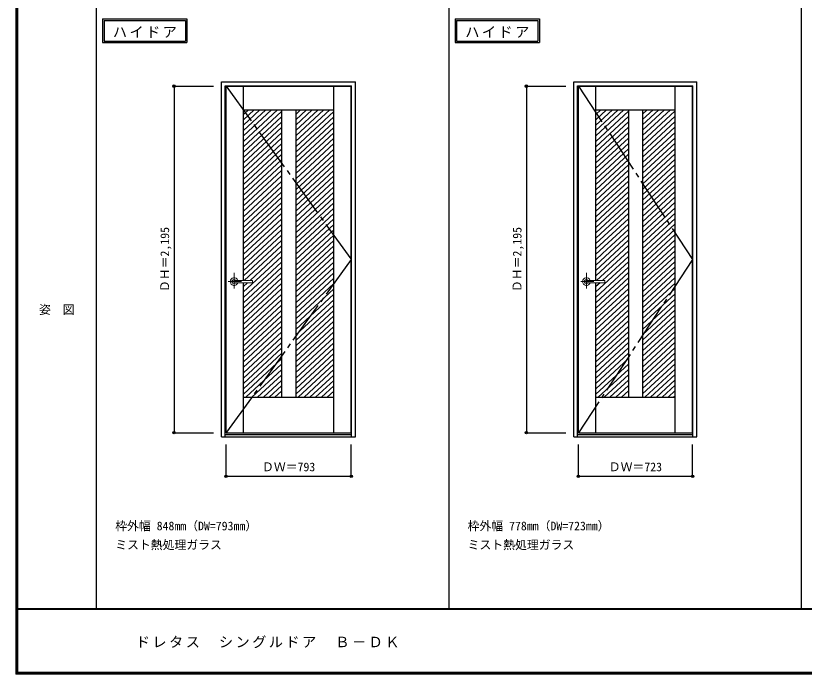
# Model space of a CAD drawing. Units: millimetres, scale not verified. Extents: x -6000 to 5700, y -4307 to 4175.
# Drawn here: x -6000 to -1007, y -4205 to -36 of the extents above; entities that cross this region are included whole.
import ezdxf
from ezdxf.enums import TextEntityAlignment as Align

# ---------------------------------------------------------------- set-up
doc = ezdxf.new("R2010")
doc.units = ezdxf.units.MM
doc.header["$LTSCALE"] = 30
doc.header["$PDMODE"] = 32
doc.header["$PDSIZE"] = 15
doc.linetypes.add('CHAIN1', pattern=[8, 5, -1, 1, -1])
doc.linetypes.add('CHAIN2', pattern=[12, 9, -1, 1, -1])
for name, color, linetype in [('0-2_扉', 7, 'Continuous'), ('0-4_枠', 3, 'Continuous'), ('0-7', 7, 'CHAIN2'), ('0-A_文字', 7, 'Continuous'), ('0-B_寸法', 7, 'Continuous'), ('0-C_ハッチ', 4, 'Continuous'), ('F-1_枠', 6, 'Continuous'), ('F-A_文字', 7, 'Continuous')]:
    doc.layers.add(name, color=color, linetype=linetype)
doc.layers.add('0-5_レバー', color=7, linetype='Continuous', lineweight=18)
doc.styles.add('ＭＳ ゴシック', font='')
doc.styles.get('ＭＳ ゴシック').set_extended_font_data('MS Gothic')

msp = doc.modelspace()

# ---------------------------------------------------------------- linework, layer by layer
at = {"layer": '0-2_扉'}
for p, q in [((-4668.4, -481.25), (-3875.4, -481.25)), ((-4668.4, -2676.25), (-4668.4, -481.25)), ((-4558.4, -1711.75), (-4558.4, -481.25)), ((-3985.4, -2676.25), (-3985.4, -481.25)), ((-3875.4, -2676.25), (-3875.4, -481.25)), ((-2436.8, -481.25), (-1713.8, -481.25)), ((-2436.8, -2676.25), (-2436.8, -481.25)), ((-2326.8, -1711.75), (-2326.8, -481.25)), ((-1823.8, -2676.25), (-1823.8, -481.25)), ((-1713.8, -2676.25), (-1713.8, -481.25)), ((-4558.4, -631.25), (-3985.4, -631.25)), ((-4316.9, -631.25), (-4316.9, -2451.25)), ((-4226.9, -631.25), (-4226.9, -2451.25)), ((-2326.8, -631.25), (-1823.8, -631.25)), ((-2120.3, -631.25), (-2120.3, -2451.25)), ((-2030.3, -631.25), (-2030.3, -2451.25)), ((-4558.4, -2676.25), (-4558.4, -1725.75)), ((-2326.8, -2676.25), (-2326.8, -1725.75)), ((-4558.4, -2451.25), (-3985.4, -2451.25)), ((-2326.8, -2451.25), (-1823.8, -2451.25)), ((-4668.4, -2676.25), (-3875.4, -2676.25)), ((-2436.8, -2676.25), (-1713.8, -2676.25))]:
    msp.add_line(p, q, dxfattribs=at)
at = {"layer": '0-4_枠'}
for p, q in [((-4697.4, -454.25), (-3849.4, -454.25)), ((-4697.4, -2701.25), (-4697.4, -454.25)), ((-4673.4, -478.25), (-3873.4, -478.25)), ((-4673.4, -2701.25), (-4673.4, -478.25)), ((-3873.4, -2701.25), (-3873.4, -478.25)), ((-3849.4, -2701.25), (-3849.4, -454.25)), ((-2465.8, -454.25), (-1687.8, -454.25)), ((-2465.8, -2701.25), (-2465.8, -454.25)), ((-2441.8, -478.25), (-1711.8, -478.25)), ((-2441.8, -2701.25), (-2441.8, -478.25)), ((-1711.8, -2701.25), (-1711.8, -478.25)), ((-1687.8, -2701.25), (-1687.8, -454.25)), ((-4673.4, -2686.25), (-3873.4, -2686.25)), ((-2441.8, -2686.25), (-1711.8, -2686.25)), ((-4697.4, -2701.25), (-3849.4, -2701.25)), ((-2465.8, -2701.25), (-1687.8, -2701.25))]:
    msp.add_line(p, q, dxfattribs=at)
at = {"layer": '0-5_レバー', "color": 4, "linetype": 'CHAIN1'}
for p, q in [((-4617.9, -1662.29), (-4617.9, -1762.14)), ((-2386.3, -1662.29), (-2386.3, -1762.14)), ((-4571.1, -1718.75), (-4654.12, -1718.75)), ((-2339.5, -1718.75), (-2422.52, -1718.75))]:
    msp.add_line(p, q, dxfattribs=at)
at = {"layer": '0-5_レバー'}
for p, q in [((-4500.9, -1718.75), (-4500.9, -1713.26)), ((-4500.9, -1718.75), (-4500.9, -1724.25)), ((-2269.3, -1718.75), (-2269.3, -1713.26)), ((-2269.3, -1718.75), (-2269.3, -1724.25))]:
    msp.add_line(p, q, dxfattribs=at)
for points in [[(-4607.94, -1711.76), (-4608.71, -1710.97), (-4610.68, -1709.6), (-4612.92, -1708.59), (-4615.36, -1707.96), (-4617.9, -1707.75), (-4620.44, -1707.96), (-4622.87, -1708.59), (-4625.12, -1709.6), (-4627.09, -1710.97), (-4628.71, -1712.64), (-4629.91, -1714.54), (-4630.65, -1716.6), (-4630.9, -1718.75), (-4630.65, -1720.9), (-4629.91, -1722.96), (-4628.71, -1724.86), (-4627.09, -1726.53), (-4625.12, -1727.9), (-4622.87, -1728.91), (-4620.44, -1729.54), (-4617.9, -1729.75), (-4615.36, -1729.54), (-4612.92, -1728.91), (-4610.68, -1727.9), (-4608.71, -1726.53), (-4607.94, -1725.74)], [(-4502.4, -1711.75), (-4512.13, -1711.75), (-4522.31, -1711.75), (-4531.91, -1711.75), (-4540.9, -1711.75), (-4549.31, -1711.75), (-4557.12, -1711.75), (-4563.94, -1711.75), (-4570.24, -1711.75), (-4576, -1711.75), (-4581.25, -1711.75), (-4586.04, -1711.75), (-4590.69, -1711.75), (-4594.9, -1711.75), (-4598.65, -1711.75), (-4600.65, -1711.75), (-4602.5, -1711.75), (-4604.51, -1711.76), (-4606.92, -1711.76), (-4608.41, -1711.76), (-4609.95, -1711.76), (-4611.47, -1711.76), (-4612.57, -1711.76), (-4613.03, -1711.76), (-4613.03, -1711.77)], [(-4612.88, -1725.74), (-4612.75, -1725.74), (-4612.31, -1725.75), (-4611.59, -1725.74), (-4610.57, -1725.74), (-4609.31, -1725.74), (-4607.96, -1725.74), (-4605.1, -1725.74), (-4602.12, -1725.75), (-4599.1, -1725.75), (-4596.06, -1725.75), (-4592.99, -1725.75), (-4589.91, -1725.75), (-4585.91, -1725.75), (-4581.5, -1725.75), (-4576.53, -1725.75), (-4571, -1725.75), (-4564.91, -1725.75), (-4558.26, -1725.75), (-4551.05, -1725.75), (-4542.46, -1725.75), (-4533.2, -1725.75), (-4523.26, -1725.75), (-4512.65, -1725.75), (-4502.4, -1725.75)], [(-4502.4, -1711.75), (-4511.48, -1711.75), (-4511.88, -1711.75)], [(-2376.34, -1711.76), (-2377.11, -1710.97), (-2379.08, -1709.6), (-2381.32, -1708.59), (-2383.76, -1707.96), (-2386.3, -1707.75), (-2388.84, -1707.96), (-2391.27, -1708.59), (-2393.52, -1709.6), (-2395.49, -1710.97), (-2397.11, -1712.64), (-2398.31, -1714.54), (-2399.05, -1716.6), (-2399.3, -1718.75), (-2399.05, -1720.9), (-2398.31, -1722.96), (-2397.11, -1724.86), (-2395.49, -1726.53), (-2393.52, -1727.9), (-2391.27, -1728.91), (-2388.84, -1729.54), (-2386.3, -1729.75), (-2383.76, -1729.54), (-2381.32, -1728.91), (-2379.08, -1727.9), (-2377.11, -1726.53), (-2376.34, -1725.74)], [(-2270.8, -1711.75), (-2280.53, -1711.75), (-2290.71, -1711.75), (-2300.31, -1711.75), (-2309.3, -1711.75), (-2317.71, -1711.75), (-2325.52, -1711.75), (-2332.34, -1711.75), (-2338.64, -1711.75), (-2344.4, -1711.75), (-2349.65, -1711.75), (-2354.44, -1711.75), (-2359.09, -1711.75), (-2363.3, -1711.75), (-2367.05, -1711.75), (-2369.05, -1711.75), (-2370.9, -1711.75), (-2372.91, -1711.76), (-2375.32, -1711.76), (-2376.81, -1711.76), (-2378.35, -1711.76), (-2379.87, -1711.76), (-2380.97, -1711.76), (-2381.43, -1711.76), (-2381.43, -1711.77)], [(-2381.28, -1725.74), (-2381.15, -1725.74), (-2380.71, -1725.74), (-2379.99, -1725.74), (-2378.97, -1725.74), (-2377.71, -1725.74), (-2376.36, -1725.74), (-2373.5, -1725.74), (-2370.52, -1725.75), (-2367.5, -1725.75), (-2364.46, -1725.75), (-2361.39, -1725.75), (-2358.31, -1725.75), (-2354.31, -1725.75), (-2349.9, -1725.75), (-2344.93, -1725.75), (-2339.4, -1725.75), (-2333.31, -1725.75), (-2326.66, -1725.75), (-2319.45, -1725.75), (-2310.86, -1725.75), (-2301.6, -1725.75), (-2291.66, -1725.75), (-2281.05, -1725.75), (-2270.8, -1725.75)], [(-2270.8, -1711.75), (-2279.88, -1711.75), (-2280.28, -1711.75)]]:
    msp.add_lwpolyline(points, dxfattribs=at)
for centre, radius, start, end in [((-4617.9, -1718.75), 24.55, 16.59952, 343.36736), ((-2386.3, -1718.75), 24.55, 16.59952, 343.36736), ((-4502.4, -1713.25), 1.5, 0.00847, 89.9163), ((-4502.4, -1713.25), 1.5, 360, 90.17419), ((-4502.4, -1724.25), 1.5, 270.16419, 0), ((-4502.4, -1724.25), 1.5, 269.91059, 359.99153), ((-2270.8, -1713.25), 1.5, 0.00847, 89.9163), ((-2270.8, -1713.25), 1.5, 360, 90.17419), ((-2270.8, -1724.25), 1.5, 270.16419, 0), ((-2270.8, -1724.25), 1.5, 269.91059, 359.99153)]:
    msp.add_arc(centre, radius, start, end, dxfattribs=at)
at = {"layer": '0-7'}
for p, q in [((-4668.4, -481.25), (-3875.4, -1578.75)), ((-2436.8, -481.25), (-1713.8, -1578.75)), ((-3875.4, -1578.75), (-4668.4, -2676.25)), ((-1713.8, -1578.75), (-2436.8, -2676.25))]:
    msp.add_line(p, q, dxfattribs=at)
at = {"layer": '0-A_文字'}
for p, q in [((-5450, -55.5), (-5450, -205.5)), ((-5440, -65.5), (-4925.67, -65.5)), ((-4925.67, -65.5), (-4925.67, -195.5)), ((-3218.4, -55.5), (-3218.4, -205.5)), ((-3208.4, -65.5), (-2694.07, -65.5)), ((-2694.07, -65.5), (-2694.07, -195.5)), ((-5450, -205.5), (-4915.67, -205.5)), ((-3218.4, -205.5), (-2684.07, -205.5))]:
    msp.add_line(p, q, dxfattribs=at)
for points in [[(-5450, -55.5), (-4915.67, -55.5), (-4915.67, -205.5)], [(-5440, -65.5), (-5440, -195.5), (-4925.67, -195.5)], [(-3218.4, -55.5), (-2684.07, -55.5), (-2684.07, -205.5)], [(-3208.4, -65.5), (-3208.4, -195.5), (-2694.07, -195.5)]]:
    msp.add_lwpolyline(points, dxfattribs=at)
at = {"layer": '0-B_寸法', "color": 4}
for p, q in [((-4997.4, -481.25), (-4747.4, -481.25)), ((-4997.4, -481.25), (-4997.4, -2676.25)), ((-2765.8, -481.25), (-2515.8, -481.25)), ((-2765.8, -481.25), (-2765.8, -2676.25)), ((-4997.4, -2676.25), (-4747.4, -2676.25)), ((-2765.8, -2676.25), (-2515.8, -2676.25)), ((-4668.4, -2951.25), (-4668.4, -2751.25)), ((-3875.4, -2951.25), (-3875.4, -2751.25)), ((-2436.8, -2951.25), (-2436.8, -2751.25)), ((-1713.8, -2951.25), (-1713.8, -2751.25)), ((-4668.4, -2951.25), (-3875.4, -2951.25)), ((-2436.8, -2951.25), (-1713.8, -2951.25))]:
    msp.add_line(p, q, dxfattribs=at)
at = {"layer": '0-B_寸法'}
for p in [(-4997.4, -481.25), (-2765.8, -481.25), (-4997.4, -2676.25), (-2765.8, -2676.25), (-4668.4, -2951.25), (-3875.4, -2951.25), (-2436.8, -2951.25), (-1713.8, -2951.25)]:
    msp.add_point(p, dxfattribs=at)
at = {"layer": '0-C_ハッチ'}
for p, q in [((-4490.26, -631.25), (-4558.4, -694.35)), ((-4453.46, -631.25), (-4558.4, -728.42)), ((-4416.66, -631.25), (-4558.4, -762.49)), ((-4379.87, -631.25), (-4558.4, -796.56)), ((-4527.05, -631.25), (-4558.4, -660.28)), ((-4343.07, -631.25), (-4558.4, -830.63)), ((-4316.9, -641.09), (-4558.4, -864.7)), ((-4195.88, -631.25), (-4226.9, -659.97)), ((-4159.08, -631.25), (-4226.9, -694.04)), ((-4122.29, -631.25), (-4226.9, -728.11)), ((-4085.49, -631.25), (-4226.9, -762.18)), ((-4048.69, -631.25), (-4226.9, -796.25)), ((-4011.9, -631.25), (-4226.9, -830.33)), ((-3985.4, -640.79), (-4226.9, -864.4)), ((-2258.66, -631.25), (-2326.8, -694.35)), ((-2221.86, -631.25), (-2326.8, -728.42)), ((-2185.06, -631.25), (-2326.8, -762.49)), ((-2148.27, -631.25), (-2326.8, -796.56)), ((-2295.45, -631.25), (-2326.8, -660.28)), ((-2120.3, -639.43), (-2326.8, -830.63)), ((-2001.08, -631.25), (-2030.3, -658.31)), ((-1964.28, -631.25), (-2030.3, -692.38)), ((-1927.48, -631.25), (-2030.3, -726.45)), ((-1890.69, -631.25), (-2030.3, -760.52)), ((-1853.89, -631.25), (-2030.3, -794.59)), ((-1823.8, -637.46), (-2030.3, -828.66)), ((-4316.9, -675.16), (-4558.4, -898.77)), ((-3985.4, -674.86), (-4226.9, -898.47)), ((-2120.3, -673.5), (-2326.8, -864.7)), ((-1823.8, -671.53), (-2030.3, -862.73)), ((-4316.9, -709.23), (-4558.4, -932.84)), ((-4316.9, -743.3), (-4558.4, -966.92)), ((-3985.4, -708.93), (-4226.9, -932.54)), ((-3985.4, -743), (-4226.9, -966.61)), ((-2120.3, -707.57), (-2326.8, -898.77)), ((-2120.3, -741.64), (-2326.8, -932.84)), ((-1823.8, -705.6), (-2030.3, -896.8)), ((-1823.8, -739.67), (-2030.3, -930.88)), ((-4316.9, -777.38), (-4558.4, -1000.99)), ((-3985.4, -777.07), (-4226.9, -1000.68)), ((-2120.3, -775.71), (-2326.8, -966.92)), ((-1823.8, -773.74), (-2030.3, -964.95)), ((-4316.9, -811.45), (-4558.4, -1035.06)), ((-4316.9, -845.52), (-4558.4, -1069.13)), ((-3985.4, -811.14), (-4226.9, -1034.75)), ((-3985.4, -845.21), (-4226.9, -1068.82)), ((-2120.3, -809.78), (-2326.8, -1000.99)), ((-2120.3, -843.85), (-2326.8, -1035.06)), ((-1823.8, -807.81), (-2030.3, -999.02)), ((-1823.8, -841.88), (-2030.3, -1033.09)), ((-4316.9, -879.59), (-4558.4, -1103.2)), ((-3985.4, -879.28), (-4226.9, -1102.89)), ((-2120.3, -877.92), (-2326.8, -1069.13)), ((-1823.8, -875.96), (-2030.3, -1067.16)), ((-4316.9, -913.66), (-4558.4, -1137.27)), ((-4316.9, -947.73), (-4558.4, -1171.34)), ((-3985.4, -913.35), (-4226.9, -1136.97)), ((-3985.4, -947.43), (-4226.9, -1171.04)), ((-2120.3, -912), (-2326.8, -1103.2)), ((-2120.3, -946.07), (-2326.8, -1137.27)), ((-1823.8, -910.03), (-2030.3, -1101.23)), ((-1823.8, -944.1), (-2030.3, -1135.3)), ((-4316.9, -981.8), (-4558.4, -1205.41)), ((-3985.4, -981.5), (-4226.9, -1205.11)), ((-2120.3, -980.14), (-2326.8, -1171.34)), ((-1823.8, -978.17), (-2030.3, -1169.37)), ((-4316.9, -1015.87), (-4558.4, -1239.48)), ((-3985.4, -1015.57), (-4226.9, -1239.18)), ((-2120.3, -1014.21), (-2326.8, -1205.41)), ((-2120.3, -1048.28), (-2326.8, -1239.48)), ((-1823.8, -1012.24), (-2030.3, -1203.44)), ((-1823.8, -1046.31), (-2030.3, -1237.51)), ((-4316.9, -1049.94), (-4558.4, -1273.55)), ((-4316.9, -1084.01), (-4558.4, -1307.63)), ((-3985.4, -1049.64), (-4226.9, -1273.25)), ((-3985.4, -1083.71), (-4226.9, -1307.32)), ((-2120.3, -1082.35), (-2326.8, -1273.55)), ((-1823.8, -1080.38), (-2030.3, -1271.59)), ((-4316.9, -1118.09), (-4558.4, -1341.7)), ((-3985.4, -1117.78), (-4226.9, -1341.39)), ((-2120.3, -1116.42), (-2326.8, -1307.63)), ((-1823.8, -1114.45), (-2030.3, -1305.66)), ((-4316.9, -1152.16), (-4558.4, -1375.77)), ((-4316.9, -1186.23), (-4558.4, -1409.84)), ((-3985.4, -1151.85), (-4226.9, -1375.46)), ((-3985.4, -1185.92), (-4226.9, -1409.53)), ((-2120.3, -1150.49), (-2326.8, -1341.7)), ((-2120.3, -1184.56), (-2326.8, -1375.77)), ((-1823.8, -1148.52), (-2030.3, -1339.73)), ((-1823.8, -1182.6), (-2030.3, -1373.8)), ((-4316.9, -1220.3), (-4558.4, -1443.91)), ((-3985.4, -1219.99), (-4226.9, -1443.6)), ((-2120.3, -1218.64), (-2326.8, -1409.84)), ((-1823.8, -1216.67), (-2030.3, -1407.87)), ((-4316.9, -1254.37), (-4558.4, -1477.98)), ((-4316.9, -1288.44), (-4558.4, -1512.05)), ((-3985.4, -1254.06), (-4226.9, -1477.68)), ((-3985.4, -1288.14), (-4226.9, -1511.75)), ((-2120.3, -1252.71), (-2326.8, -1443.91)), ((-2120.3, -1286.78), (-2326.8, -1477.98)), ((-1823.8, -1250.74), (-2030.3, -1441.94)), ((-1823.8, -1284.81), (-2030.3, -1476.01)), ((-4316.9, -1322.51), (-4558.4, -1546.12)), ((-3985.4, -1322.21), (-4226.9, -1545.82)), ((-2120.3, -1320.85), (-2326.8, -1512.05)), ((-1823.8, -1318.88), (-2030.3, -1510.08)), ((-4316.9, -1390.65), (-4558.4, -1614.27)), ((-4316.9, -1356.58), (-4515.8, -1540.75)), ((-3985.4, -1356.28), (-4226.9, -1579.89)), ((-3985.4, -1390.35), (-4226.9, -1613.96)), ((-2120.3, -1354.92), (-2326.8, -1546.12)), ((-2120.3, -1388.99), (-2284.2, -1540.75)), ((-1823.8, -1352.95), (-2030.3, -1544.15)), ((-1823.8, -1387.02), (-2030.3, -1578.23)), ((-4316.9, -1424.73), (-4558.4, -1648.34)), ((-3985.4, -1424.42), (-4226.9, -1648.03)), ((-2120.3, -1423.06), (-2326.8, -1614.27)), ((-1823.8, -1421.09), (-2030.3, -1612.3)), ((-4316.9, -1458.8), (-4558.4, -1682.41)), ((-4316.9, -1492.87), (-4553.3, -1711.75)), ((-3985.4, -1458.49), (-4226.9, -1682.1)), ((-3985.4, -1492.56), (-4226.9, -1716.17)), ((-2120.3, -1457.13), (-2326.8, -1648.34)), ((-2120.3, -1491.2), (-2326.8, -1682.41)), ((-1823.8, -1455.16), (-2030.3, -1646.37)), ((-1823.8, -1489.23), (-2030.3, -1680.44)), ((-4515.8, -1540.75), (-4558.4, -1580.19)), ((-4316.9, -1526.94), (-4516.5, -1711.75)), ((-3985.4, -1526.63), (-4226.9, -1750.24)), ((-2284.2, -1540.75), (-2326.8, -1580.19)), ((-2120.3, -1525.27), (-2321.7, -1711.75)), ((-1823.8, -1523.31), (-2030.3, -1714.51)), ((-4316.9, -1561.01), (-4558.4, -1784.62)), ((-4316.9, -1595.08), (-4558.4, -1818.69)), ((-3985.4, -1560.7), (-4226.9, -1784.32)), ((-3985.4, -1594.78), (-4226.9, -1818.39)), ((-2120.3, -1593.42), (-2326.8, -1784.62)), ((-2120.3, -1559.35), (-2284.9, -1711.75)), ((-1823.8, -1557.38), (-2030.3, -1748.58)), ((-1823.8, -1591.45), (-2030.3, -1782.65)), ((-4316.9, -1629.15), (-4558.4, -1852.76)), ((-3985.4, -1628.85), (-4226.9, -1852.46)), ((-2120.3, -1627.49), (-2326.8, -1818.69)), ((-1823.8, -1625.52), (-2030.3, -1816.72)), ((-4316.9, -1663.22), (-4558.4, -1886.83)), ((-4316.9, -1697.29), (-4558.4, -1920.9)), ((-3985.4, -1662.92), (-4226.9, -1886.53)), ((-3985.4, -1696.99), (-4226.9, -1920.6)), ((-2120.3, -1661.56), (-2326.8, -1852.76)), ((-2120.3, -1695.63), (-2326.8, -1886.83)), ((-1823.8, -1659.59), (-2030.3, -1850.79)), ((-1823.8, -1693.66), (-2030.3, -1884.87)), ((-4531.62, -1725.75), (-4558.4, -1750.55)), ((-4316.9, -1731.36), (-4558.4, -1954.98)), ((-3985.4, -1731.06), (-4226.9, -1954.67)), ((-2300.02, -1725.75), (-2326.8, -1750.55)), ((-2120.3, -1729.7), (-2326.8, -1920.9)), ((-1823.8, -1727.73), (-2030.3, -1918.94)), ((-4316.9, -1765.44), (-4558.4, -1989.05)), ((-3985.4, -1765.13), (-4226.9, -1988.74)), ((-2120.3, -1763.77), (-2326.8, -1954.98)), ((-1823.8, -1761.8), (-2030.3, -1953.01)), ((-1823.8, -1795.87), (-2030.3, -1987.08)), ((-4316.9, -1799.51), (-4558.4, -2023.12)), ((-4316.9, -1833.58), (-4558.4, -2057.19)), ((-3985.4, -1799.2), (-4226.9, -2022.81)), ((-3985.4, -1833.27), (-4226.9, -2056.88)), ((-2120.3, -1797.84), (-2326.8, -1989.05)), ((-2120.3, -1831.91), (-2326.8, -2023.12)), ((-1823.8, -1829.95), (-2030.3, -2021.15)), ((-4316.9, -1867.65), (-4558.4, -2091.26)), ((-3985.4, -1867.34), (-4226.9, -2090.96)), ((-2120.3, -1865.99), (-2326.8, -2057.19)), ((-1823.8, -1864.02), (-2030.3, -2055.22)), ((-4316.9, -1901.72), (-4558.4, -2125.33)), ((-4316.9, -1935.79), (-4558.4, -2159.4)), ((-3985.4, -1901.41), (-4226.9, -2125.03)), ((-3985.4, -1935.49), (-4226.9, -2159.1)), ((-2120.3, -1900.06), (-2326.8, -2091.26)), ((-2120.3, -1934.13), (-2326.8, -2125.33)), ((-1823.8, -1898.09), (-2030.3, -2089.29)), ((-1823.8, -1932.16), (-2030.3, -2123.36)), ((-4316.9, -1969.86), (-4558.4, -2193.47)), ((-3985.4, -1969.56), (-4226.9, -2193.17)), ((-2120.3, -1968.2), (-2326.8, -2159.4)), ((-1823.8, -1966.23), (-2030.3, -2157.43)), ((-4316.9, -2003.93), (-4558.4, -2227.54)), ((-4316.9, -2038), (-4558.4, -2261.62)), ((-3985.4, -2003.63), (-4226.9, -2227.24)), ((-3985.4, -2037.7), (-4226.9, -2261.31)), ((-2120.3, -2002.27), (-2326.8, -2193.47)), ((-2120.3, -2036.34), (-2326.8, -2227.54)), ((-1823.8, -2000.3), (-2030.3, -2191.5)), ((-1823.8, -2034.37), (-2030.3, -2225.58)), ((-4316.9, -2072.08), (-4558.4, -2295.69)), ((-3985.4, -2071.77), (-4226.9, -2295.38)), ((-2120.3, -2070.41), (-2326.8, -2261.62)), ((-1823.8, -2068.44), (-2030.3, -2259.65)), ((-4316.9, -2106.15), (-4558.4, -2329.76)), ((-4316.9, -2140.22), (-4558.4, -2363.83)), ((-3985.4, -2105.84), (-4226.9, -2329.45)), ((-3985.4, -2139.91), (-4226.9, -2363.52)), ((-2120.3, -2104.48), (-2326.8, -2295.69)), ((-2120.3, -2138.55), (-2326.8, -2329.76)), ((-1823.8, -2102.51), (-2030.3, -2293.72)), ((-1823.8, -2136.58), (-2030.3, -2327.79)), ((-4316.9, -2174.29), (-4558.4, -2397.9)), ((-3985.4, -2173.98), (-4226.9, -2397.59)), ((-2120.3, -2172.62), (-2326.8, -2363.83)), ((-1823.8, -2170.66), (-2030.3, -2361.86)), ((-4316.9, -2208.36), (-4558.4, -2431.97)), ((-4316.9, -2242.43), (-4542.43, -2451.25)), ((-3985.4, -2208.05), (-4226.9, -2431.67)), ((-3985.4, -2242.13), (-4211.25, -2451.25)), ((-2120.3, -2206.7), (-2326.8, -2397.9)), ((-2120.3, -2240.77), (-2326.8, -2431.97)), ((-1823.8, -2204.73), (-2030.3, -2395.93)), ((-1823.8, -2238.8), (-2030.3, -2430)), ((-4316.9, -2276.5), (-4505.63, -2451.25)), ((-3985.4, -2276.2), (-4174.46, -2451.25)), ((-2120.3, -2274.84), (-2310.82, -2451.25)), ((-1823.8, -2272.87), (-2016.45, -2451.25)), ((-4316.9, -2310.57), (-4468.83, -2451.25)), ((-4316.9, -2344.64), (-4432.03, -2451.25)), ((-3985.4, -2310.27), (-4137.66, -2451.25)), ((-3985.4, -2344.34), (-4100.86, -2451.25)), ((-2120.3, -2308.91), (-2274.03, -2451.25)), ((-2120.3, -2342.98), (-2237.23, -2451.25)), ((-1823.8, -2306.94), (-1979.65, -2451.25)), ((-1823.8, -2341.01), (-1942.86, -2451.25)), ((-4316.9, -2378.71), (-4395.24, -2451.25)), ((-3985.4, -2378.41), (-4064.07, -2451.25)), ((-2120.3, -2377.05), (-2200.43, -2451.25)), ((-1823.8, -2375.08), (-1906.06, -2451.25)), ((-4316.9, -2412.79), (-4358.44, -2451.25)), ((-3985.4, -2412.48), (-4027.27, -2451.25)), ((-2120.3, -2411.12), (-2163.64, -2451.25)), ((-1823.8, -2409.15), (-1869.26, -2451.25)), ((-1823.8, -2443.22), (-1832.47, -2451.25))]:
    msp.add_line(p, q, dxfattribs=at)
at = {"layer": 'F-1_枠'}
for p, q in [((-6000, 4175), (-6000, -4205)), ((-5995, 4175), (-5995, -4205)), ((-5990, 4175), (-5990, -4205)), ((-5490, 4175), (-5490, -3790)), ((-3258.4, 4175), (-3258.4, -3790)), ((-1026.8, 4175), (-1026.8, -3790)), ((5700, -3790), (-6000, -3790)), ((5700, -3795), (-6000, -3795)), ((5700, -4195), (-6000, -4195)), ((5700, -4200), (-6000, -4200)), ((5700, -4205), (-6000, -4205))]:
    msp.add_line(p, q, dxfattribs=at)

# ---------------------------------------------------------------- texts
at = {"layer": '0-A_文字', "style": 'ＭＳ ゴシック'}
for s, p in [('枠外幅 848mm（DW=793mm）', (-5370, -3310)), ('枠外幅 778mm（DW=723mm）', (-3138.4, -3310)), ('ミスト熱処理ガラス', (-5370, -3430)), ('ミスト熱処理ガラス', (-3138.4, -3430))]:
    msp.add_text(s, height=54.99, dxfattribs=at).set_placement(p, align=Align.BOTTOM_LEFT)
at = {"layer": '0-A_文字', "char_height": 65.98, "attachment_point": 7, "style": 'ＭＳ ゴシック'}
for insert in [(-5385.34, -175.5), (-3153.74, -175.5)]:
    msp.add_mtext('\\T1.17;ハイドア', dxfattribs=dict(at, insert=insert))
at = {"layer": '0-B_寸法', "style": 'ＭＳ ゴシック'}
for p in [(-5012.4, -1785), (-2780.8, -1785)]:
    msp.add_text('ＤＨ＝2,195', height=54.99, rotation=90, dxfattribs=at).set_placement(p, align=Align.BOTTOM_LEFT)
for s, p in [('ＤＷ＝793', (-4440.65, -2936.25)), ('ＤＷ＝723', (-2244.55, -2936.25))]:
    msp.add_text(s, height=54.99, dxfattribs=at).set_placement(p, align=Align.BOTTOM_LEFT)
at = {"layer": 'F-A_文字', "style": 'ＭＳ ゴシック'}
msp.add_text('姿\u3000図', height=54.99, dxfattribs=at).set_placement((-5852.5, -1940.25), align=Align.BOTTOM_LEFT)
at = {"layer": 'F-A_文字', "insert": (-5240, -4040), "char_height": 65.98, "attachment_point": 7, "style": 'ＭＳ ゴシック'}
msp.add_mtext('\\T1.17;ドレタス\u3000シングルドア\u3000Ｂ－ＤＫ', dxfattribs=at)

doc.saveas('drawing.dxf')
